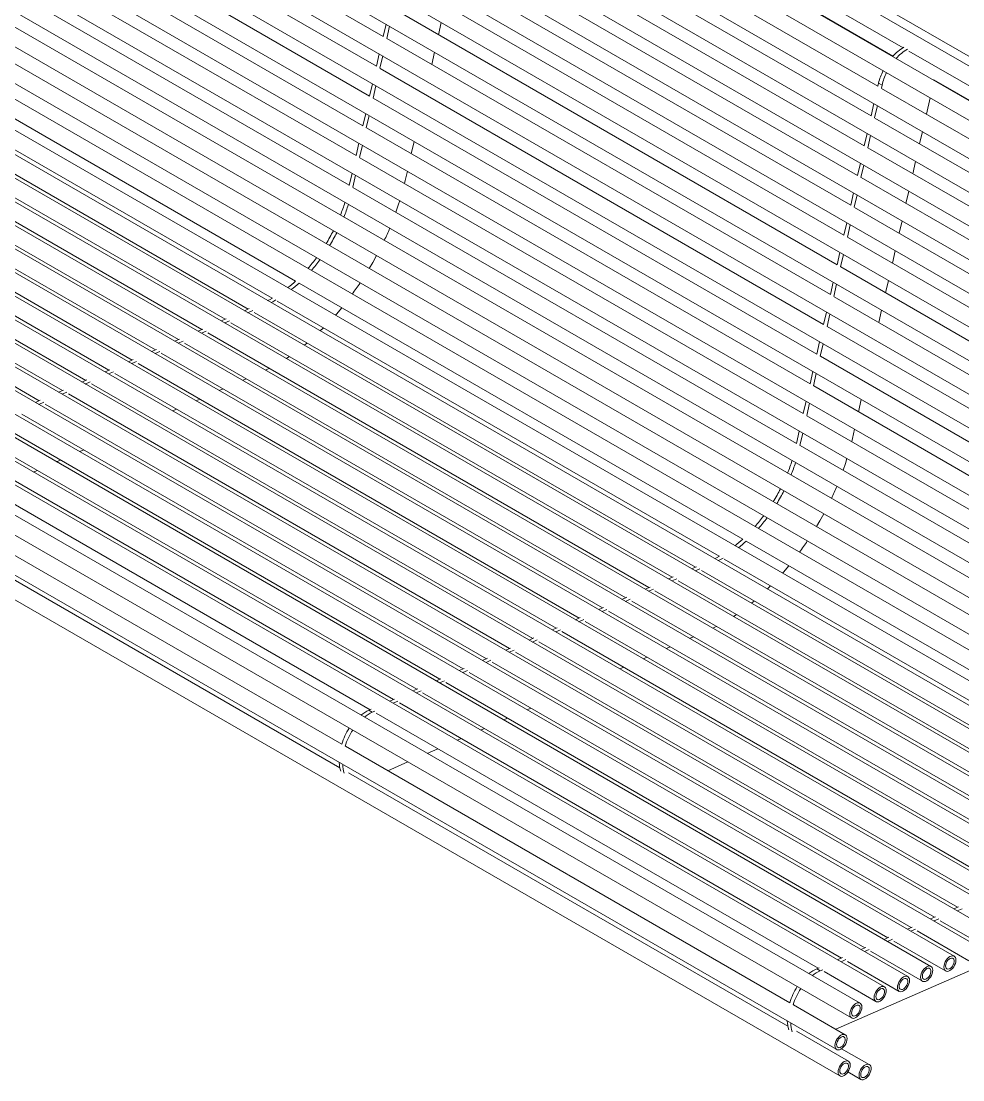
# Model space of a CAD drawing. Header units: inches. Extents: x -7 to 178, y -2 to 125.
# Drawn here: x 140.55 to 160.79, y 41.48 to 64.25 of the extents above; entities that cross this region are included whole.
import ezdxf

# ---------------------------------------------------------------- set-up
doc = ezdxf.new("R2010")
doc.units = ezdxf.units.IN
doc.layers.add('ZANO_R', color=7, linetype='Continuous', lineweight=0)

msp = doc.modelspace()

# ---------------------------------------------------------------- linework, layer by layer
at = {"layer": 'ZANO_R'}
for p, q in [((170.56084, 57.72294), (139.38139, 75.72245)), ((171.01549, 57.66961), (139.83604, 75.66913)), ((170.03983, 57.28307), (138.86038, 75.28259)), ((138.67666, 74.96435), (169.85612, 56.96484)), ((138.42575, 74.28595), (169.6052, 56.28644)), ((138.27986, 73.64576), (169.45931, 55.64625)), ((138.13396, 73.00557), (169.31341, 55.00606)), ((137.98807, 72.36538), (169.16752, 54.36586)), ((137.84218, 71.72518), (169.02163, 53.72567)), ((137.69629, 71.08499), (168.87574, 53.08548)), ((137.5504, 70.4448), (168.72985, 52.44528)), ((137.4045, 69.80461), (168.58395, 51.80509)), ((148.32951, 63.92202), (138.776, 69.43714)), ((137.25861, 69.16441), (168.43806, 51.1649)), ((150.01769, 69.15796), (159.50558, 63.68072)), ((148.18362, 63.28183), (138.63011, 68.79695)), ((150.55624, 68.54321), (159.28916, 63.5018)), ((137.11272, 68.52422), (167.88359, 50.76057)), ((158.96442, 62.85352), (149.42947, 68.35793)), ((148.03772, 62.64164), (138.48422, 68.15676)), ((136.96683, 67.88403), (167.25616, 50.39837)), ((158.81853, 62.21333), (149.28358, 67.71773)), ((147.89183, 62.00144), (138.33833, 67.51657)), ((136.82093, 67.24384), (166.62873, 50.03616)), ((158.67263, 61.57314), (149.13769, 67.07754)), ((147.74594, 61.36125), (138.19244, 66.87637)), ((136.6751, 66.60475), (166.00229, 49.67452)), ((165.72029, 49.51172), (136.64329, 66.29752)), ((158.52674, 60.93294), (148.99179, 66.43735)), ((147.60028, 60.72206), (138.0466, 66.23728)), ((136.45958, 65.97928), (165.3528, 49.29958)), ((165.03527, 49.11627), (136.30875, 65.69973)), ((158.38085, 60.29275), (148.8459, 65.79716)), ((136.12504, 65.3815), (164.66778, 48.90413)), ((164.37638, 48.73591), (135.88532, 65.18345)), ((158.23496, 59.65256), (148.70001, 65.15696)), ((163.80296, 48.40488), (135.41111, 64.79514)), ((163.34582, 48.14097), (134.9198, 64.55097)), ((158.08906, 59.01236), (148.55412, 64.51677)), ((162.90642, 47.88732), (134.42033, 64.33199)), ((149.51705, 63.96088), (149.5775, 64.22612)), ((162.46703, 47.63366), (133.92085, 64.11302)), ((136.88939, 64.17952), (146.44536, 58.66298)), ((148.38995, 64.18726), (148.32946, 63.9218)), ((148.46419, 64.1444), (148.4037, 63.87895)), ((162.18968, 47.28645), (133.42137, 63.89404)), ((136.41519, 63.79122), (145.93908, 58.29319)), ((157.94317, 58.37217), (148.40823, 63.87658)), ((162.18968, 46.77913), (132.92189, 63.67507)), ((135.92388, 63.54704), (145.42861, 58.06007)), ((148.24406, 63.54706), (148.18357, 63.28161)), ((149.37116, 63.32069), (149.43161, 63.58592)), ((159.63135, 63.60811), (169.1378, 58.12015)), ((162.18968, 46.27182), (132.42241, 63.45609)), ((135.4244, 63.32806), (144.92914, 57.8411)), ((148.3183, 63.50421), (148.2578, 63.23876)), ((162.18968, 45.7645), (131.92293, 63.23712)), ((134.92492, 63.10909), (144.42966, 57.62212)), ((157.79728, 57.73198), (148.26233, 63.23639)), ((162.18968, 45.25718), (131.42346, 63.01814)), ((134.42545, 62.89011), (143.93018, 57.40315)), ((148.09817, 62.90687), (148.03768, 62.64142)), ((148.1724, 62.86401), (148.11191, 62.59856)), ((158.97973, 62.92071), (158.96437, 62.8533)), ((159.05397, 62.87786), (158.97973, 62.92071)), ((159.05397, 62.87786), (159.0386, 62.81045)), ((160.1699, 62.99336), (168.92138, 57.94124)), ((160.17187, 62.97973), (160.17438, 62.99077)), ((162.10343, 44.79965), (130.92398, 62.79917)), ((133.92597, 62.67114), (143.4307, 57.18417)), ((168.59664, 57.29296), (159.04314, 62.80808)), ((161.60395, 44.58068), (130.4245, 62.58019)), ((133.42649, 62.45216), (142.93122, 56.9652)), ((157.65139, 57.09179), (148.11644, 62.59619)), ((158.87897, 62.47856), (158.81848, 62.21311)), ((158.95321, 62.43571), (158.89271, 62.17025)), ((160.00607, 62.25219), (160.08642, 62.60477)), ((161.10447, 44.3617), (129.92502, 62.36122)), ((132.92701, 62.23319), (142.43175, 56.74622)), ((147.95228, 62.26668), (147.89178, 62.00123)), ((148.02651, 62.22382), (147.96602, 61.95837)), ((168.45075, 56.65276), (158.89724, 62.16788)), ((160.60499, 44.14273), (129.42554, 62.14224)), ((132.42753, 62.01421), (141.93227, 56.52725)), ((157.5055, 56.45159), (147.97055, 61.956)), ((159.60604, 43.70478), (128.42659, 61.70429)), ((160.10552, 43.92376), (128.92606, 61.92327)), ((131.92805, 61.79524), (141.43279, 56.30827)), ((158.73308, 61.83837), (158.67258, 61.57292)), ((158.80731, 61.79551), (158.74682, 61.53006)), ((159.86018, 61.61199), (159.92062, 61.87723)), ((159.10656, 43.48581), (127.92711, 61.48532)), ((131.42858, 61.57626), (140.93331, 56.0893)), ((147.80638, 61.62649), (147.74589, 61.36103)), ((147.88062, 61.58363), (147.82013, 61.31818)), ((148.93349, 61.40011), (148.99393, 61.66535)), ((168.30486, 56.01257), (158.75135, 61.52769)), ((157.3596, 55.8114), (147.82466, 61.31581)), ((158.58262, 43.13265), (127.40317, 61.13217)), ((148.80255, 60.82556), (148.84804, 61.02515)), ((158.58718, 61.19818), (158.52669, 60.93272)), ((158.66142, 61.15532), (158.60093, 60.88987)), ((159.71429, 60.9718), (159.77473, 61.23703)), ((127.21945, 60.81393), (158.39891, 42.81442)), ((147.66049, 60.98629), (147.60023, 60.72186)), ((147.73473, 60.94344), (147.67447, 60.67901)), ((148.78723, 60.76013), (148.80255, 60.82556)), ((168.15896, 55.37238), (158.60546, 60.8875)), ((157.21394, 55.17221), (147.67883, 60.67672)), ((159.56839, 60.33161), (159.62884, 60.59684)), ((158.44129, 60.55798), (158.3808, 60.29253)), ((158.51553, 60.51513), (158.45504, 60.24968)), ((126.89962, 60.13441), (158.07907, 42.13489)), ((168.01307, 54.73219), (158.45957, 60.24731)), ((158.2954, 59.91779), (158.23491, 59.65234)), ((159.4225, 59.69142), (159.48295, 59.95665)), ((158.36964, 59.87494), (158.30914, 59.60948)), ((126.96714, 59.5657), (158.14659, 41.56618)), ((167.86718, 54.09199), (158.31368, 59.60711)), ((158.14951, 59.2776), (158.08902, 59.01215)), ((158.22375, 59.23474), (158.16325, 58.96929)), ((159.27661, 59.05122), (159.33705, 59.31646)), ((167.72129, 53.4518), (158.16778, 58.96692)), ((146.52162, 58.61896), (156.05903, 53.11313)), ((158.00362, 58.63741), (157.94312, 58.37195)), ((158.07785, 58.59455), (158.01736, 58.3291)), ((159.13072, 58.41103), (159.19116, 58.67626)), ((167.5754, 52.81161), (158.02189, 58.32673)), ((145.45054, 58.06968), (145.34687, 58.02423)), ((146.04741, 58.23065), (155.55274, 52.74334)), ((144.95106, 57.85071), (144.84739, 57.80526)), ((145.52477, 58.02683), (145.4211, 57.98138)), ((145.5561, 57.98647), (155.04228, 52.51022)), ((157.85772, 57.99721), (157.79723, 57.73176)), ((157.93196, 57.95436), (157.87147, 57.68891)), ((158.98483, 57.77084), (159.04527, 58.03607)), ((144.45158, 57.63173), (144.34791, 57.58628)), ((145.02529, 57.80785), (144.92163, 57.7624)), ((145.05663, 57.7675), (154.5428, 52.29125)), ((146.97696, 57.59052), (147.04316, 57.65582)), ((167.4295, 52.17142), (157.876, 57.68654)), ((143.9521, 57.41276), (143.84843, 57.36731)), ((144.52582, 57.58888), (144.42215, 57.54343)), ((144.55715, 57.54852), (154.04332, 52.07227)), ((143.45262, 57.19378), (143.34895, 57.14833)), ((143.52686, 57.15093), (143.42319, 57.10548)), ((144.02634, 57.3699), (143.92267, 57.32445)), ((144.05767, 57.32955), (153.54384, 51.8533)), ((157.71183, 57.35702), (157.65134, 57.09157)), ((157.78607, 57.31416), (157.72558, 57.04871)), ((142.95314, 56.97481), (142.84948, 56.92936)), ((143.02738, 56.93195), (142.92371, 56.8865)), ((143.55819, 57.11057), (153.04437, 51.63432)), ((167.28361, 51.53122), (157.73011, 57.04634)), ((142.45367, 56.75583), (142.35, 56.71038)), ((142.5279, 56.71298), (142.42423, 56.66753)), ((143.05871, 56.8916), (152.54489, 51.41535)), ((157.56594, 56.71683), (157.50545, 56.45138)), ((141.95419, 56.53686), (141.85052, 56.49141)), ((142.02842, 56.494), (141.92476, 56.44855)), ((142.55923, 56.67262), (152.04541, 51.19637)), ((145.30407, 56.52698), (145.38582, 56.56282)), ((157.64018, 56.67397), (157.57968, 56.40852)), ((141.45471, 56.31788), (141.35104, 56.27243)), ((141.52895, 56.27503), (141.42528, 56.22958)), ((142.05976, 56.45365), (151.54593, 50.9774)), ((144.80459, 56.30801), (144.88634, 56.34385)), ((167.13772, 50.89103), (157.58422, 56.40615)), ((140.95523, 56.09891), (140.85156, 56.05346)), ((141.02947, 56.05605), (140.9258, 56.0106)), ((141.0608, 56.0157), (150.54697, 50.53945)), ((141.56028, 56.23468), (151.04645, 50.75842)), ((144.30512, 56.08904), (144.38686, 56.12487)), ((157.42005, 56.07664), (157.35956, 55.81118)), ((157.49429, 56.03378), (157.43379, 55.76833)), ((158.54715, 55.85026), (158.60759, 56.11549)), ((140.56132, 55.79673), (150.0475, 50.32047)), ((143.80564, 55.87006), (143.88739, 55.9059)), ((140.06184, 55.57775), (149.54802, 50.1015)), ((166.99183, 50.25084), (157.43832, 55.76596)), ((139.56236, 55.35878), (149.04854, 49.88252)), ((157.27416, 55.43644), (157.2139, 55.17201)), ((157.34839, 55.39359), (157.28813, 55.12916)), ((158.41622, 55.27571), (158.4617, 55.4753)), ((139.06289, 55.1398), (148.54906, 49.66355)), ((166.36977, 49.88667), (157.29249, 55.12687)), ((158.40089, 55.21028), (158.41622, 55.27571)), ((138.56341, 54.92083), (148.04958, 49.44457)), ((141.80773, 54.99416), (141.88947, 55.03)), ((141.30825, 54.77519), (141.38999, 54.81103)), ((140.80877, 54.55621), (140.89052, 54.59205)), ((147.43769, 48.70232), (137.90335, 54.20638)), ((147.39612, 48.19658), (137.97086, 53.63767)), ((156.13528, 53.06911), (164.0089, 48.52376)), ((155.66107, 52.6808), (163.43548, 48.19273)), ((155.0642, 52.51983), (154.96053, 52.47438)), ((155.13844, 52.47698), (155.03477, 52.43153)), ((155.16977, 52.43662), (162.97834, 47.92883)), ((154.56472, 52.30086), (154.46105, 52.25541)), ((154.63896, 52.258), (154.53529, 52.21255)), ((154.67029, 52.21765), (162.53894, 47.67517)), ((154.06524, 52.08188), (153.96158, 52.03643)), ((154.13948, 52.03903), (154.03581, 51.99358)), ((154.17081, 51.99867), (162.18968, 47.36948)), ((156.59062, 52.04067), (156.65682, 52.10597)), ((153.56577, 51.86291), (153.4621, 51.81746)), ((153.64, 51.82005), (153.53633, 51.7746)), ((153.67133, 51.7797), (162.18968, 46.86216)), ((153.06629, 51.64393), (152.96262, 51.59848)), ((153.14052, 51.60108), (153.03686, 51.55563)), ((153.17186, 51.56072), (162.18968, 46.35485)), ((152.56681, 51.42496), (152.46314, 51.37951)), ((152.64105, 51.3821), (152.53738, 51.33665)), ((152.67238, 51.34175), (162.17711, 45.85478)), ((152.06733, 51.20598), (151.96366, 51.16053)), ((152.14157, 51.16313), (152.0379, 51.11768)), ((152.1729, 51.12277), (161.67763, 45.63581)), ((154.91774, 50.97713), (154.99949, 51.01297)), ((151.56785, 50.98701), (151.46418, 50.94156)), ((151.64209, 50.94415), (151.53842, 50.8987)), ((151.67342, 50.9038), (161.17815, 45.41683)), ((154.41826, 50.75816), (154.50001, 50.794)), ((150.5689, 50.54906), (150.46523, 50.50361)), ((151.06837, 50.76803), (150.96471, 50.72258)), ((151.14261, 50.72518), (151.03894, 50.67973)), ((151.17394, 50.68483), (160.67868, 45.19786)), ((153.91878, 50.53919), (154.00053, 50.57502)), ((150.06942, 50.33008), (149.96575, 50.28464)), ((150.64313, 50.5062), (150.53946, 50.46075)), ((150.67446, 50.46585), (160.1792, 44.97888)), ((153.4193, 50.32021), (153.50105, 50.35605)), ((149.56994, 50.11111), (149.46627, 50.06566)), ((150.14365, 50.28723), (150.03999, 50.24178)), ((150.17499, 50.24688), (159.67972, 44.75991)), ((149.07046, 49.89213), (148.96679, 49.84669)), ((149.64418, 50.06825), (149.54051, 50.0228)), ((149.67551, 50.0279), (159.18024, 44.54093)), ((148.57098, 49.67316), (148.46731, 49.62771)), ((149.1447, 49.84928), (149.04103, 49.80383)), ((149.17603, 49.80893), (158.68076, 44.32196)), ((148.0715, 49.45419), (148.01891, 49.43113)), ((148.09315, 49.38827), (148.01891, 49.43113)), ((148.14574, 49.41133), (148.09315, 49.38827)), ((148.64522, 49.6303), (148.54155, 49.58486)), ((148.67655, 49.58995), (158.18128, 44.10299)), ((151.42139, 49.44431), (151.50314, 49.48015)), ((148.17707, 49.37098), (157.68181, 43.88401)), ((150.92191, 49.22534), (151.00366, 49.26118)), ((150.42243, 49.00636), (150.50418, 49.0422)), ((149.92295, 48.78739), (150.0047, 48.82323)), ((157.06991, 43.14176), (147.51701, 48.65653)), ((149.27747, 48.5044), (149.50522, 48.60425)), ((148.42666, 48.1314), (148.85974, 48.32127)), ((157.02834, 42.63602), (147.58452, 48.08782)), ((160.7006, 45.20747), (160.59693, 45.16202)), ((160.77483, 45.16461), (160.67117, 45.11916)), ((160.20112, 44.98849), (160.09745, 44.94305)), ((160.27536, 44.94564), (160.17169, 44.90019)), ((160.30669, 44.90529), (161.42024, 44.26245)), ((159.70164, 44.76952), (159.59797, 44.72407)), ((159.77588, 44.72666), (159.67221, 44.68122)), ((159.80721, 44.68631), (160.92076, 44.04347)), ((159.20216, 44.55055), (159.09849, 44.5051)), ((159.2764, 44.50769), (159.17273, 44.46224)), ((159.30773, 44.46734), (160.42128, 43.8245)), ((158.70268, 44.33157), (158.59902, 44.28612)), ((158.77692, 44.28871), (158.67325, 44.24327)), ((158.80825, 44.24836), (159.9218, 43.60552)), ((158.05888, 42.57084), (161.43587, 44.05133)), ((158.20321, 44.1126), (158.09954, 44.06715)), ((158.27744, 44.06974), (158.17377, 44.02429)), ((158.30877, 44.02939), (159.42233, 43.38655)), ((157.70373, 43.89362), (157.65113, 43.87056)), ((157.72537, 43.82771), (157.65113, 43.87056)), ((157.77796, 43.85077), (157.72537, 43.82771)), ((157.8093, 43.81041), (158.92285, 43.16757)), ((158.26279, 42.45313), (157.14924, 43.09597)), ((158.3303, 41.88442), (157.21675, 42.52725)), ((158.78008, 41.81008), (158.18548, 42.15333)), ((158.31796, 41.65257), (158.59637, 41.49184))]:
    msp.add_line(p, q, dxfattribs=at)
at = {"layer": 'ZANO_R', "flags": 128}
for points in [[(148.60277, 60.14334), (148.65381, 60.29212), (148.68638, 60.39406)], [(148.02979, 58.93332), (148.10325, 59.05919), (148.18649, 59.20948)], [(145.94876, 58.29857), (145.88139, 58.26248), (145.8447, 58.24416)], [(146.023, 58.25571), (145.95563, 58.21963), (145.91894, 58.2013)], [(147.30113, 57.93118), (147.32162, 57.95456), (147.43692, 58.09056)], [(146.63166, 57.28254), (146.66979, 57.31396), (146.69072, 57.33147)], [(146.24514, 56.99835), (146.25901, 57.00749), (146.31173, 57.04294)], [(145.80171, 56.74702), (145.84386, 56.76751), (145.87927, 56.78528)], [(158.21644, 54.59349), (158.26747, 54.74227), (158.30005, 54.84421)], [(157.64345, 53.38347), (157.71692, 53.50934), (157.80016, 53.65963)], [(155.56243, 52.74872), (155.49506, 52.71263), (155.45837, 52.69431)], [(155.63666, 52.70586), (155.56929, 52.66978), (155.5326, 52.65145)], [(156.91479, 52.38133), (156.93528, 52.40471), (157.05059, 52.54071)], [(156.24533, 51.73269), (156.28346, 51.76411), (156.30439, 51.78162)], [(155.8588, 51.4485), (155.87267, 51.45764), (155.9254, 51.49309)], [(155.41537, 51.19717), (155.45752, 51.21766), (155.49294, 51.23543)], [(160.38322, 43.90862), (160.38648, 43.87711), (160.39609, 43.85095), (160.41157, 43.83144), (160.43214, 43.81956), (160.45677, 43.81591), (160.48423, 43.82067), (160.51314, 43.83359), (160.54205, 43.85404), (160.56951, 43.88099), (160.59414, 43.91308), (160.61471, 43.94871), (160.63019, 43.98609), (160.63979, 44.02335), (160.64305, 44.05861), (160.63979, 44.09011), (160.63019, 44.11628), (160.61471, 44.13579), (160.59414, 44.14766), (160.56951, 44.15132), (160.54205, 44.14656), (160.51314, 44.13363), (160.48423, 44.11318), (160.45677, 44.08624), (160.43214, 44.05414), (160.41157, 44.01851), (160.39609, 43.98113), (160.38648, 43.94388), (160.38322, 43.90862)], [(160.42034, 43.93004), (160.42378, 43.90312), (160.43385, 43.88216), (160.4498, 43.86873), (160.47045, 43.86382), (160.49426, 43.8678), (160.51947, 43.88036), (160.54421, 43.90058), (160.56665, 43.92696), (160.58512, 43.95754), (160.59825, 43.99006), (160.60507, 44.02209), (160.60507, 44.05128), (160.59825, 44.07544), (160.58512, 44.09279), (160.56665, 44.10205), (160.54421, 44.10252), (160.51947, 44.09418), (160.49426, 44.07763), (160.47045, 44.05411), (160.4498, 44.02536), (160.43385, 43.99352), (160.42378, 43.96094), (160.42034, 43.93004)], [(159.88374, 43.68964), (159.887, 43.65814), (159.89661, 43.63198), (159.91209, 43.61247), (159.93266, 43.60059), (159.95729, 43.59693), (159.98475, 43.60169), (160.01366, 43.61462), (160.04257, 43.63507), (160.07003, 43.66202), (160.09466, 43.69411), (160.11523, 43.72974), (160.13071, 43.76712), (160.14032, 43.80437), (160.14357, 43.83964), (160.14032, 43.87114), (160.13071, 43.8973), (160.11523, 43.91681), (160.09466, 43.92869), (160.07003, 43.93234), (160.04257, 43.92759), (160.01366, 43.91466), (159.98475, 43.89421), (159.95729, 43.86726), (159.93266, 43.83517), (159.91209, 43.79954), (159.89661, 43.76216), (159.887, 43.7249), (159.88374, 43.68964)], [(159.92086, 43.71107), (159.9243, 43.68414), (159.93437, 43.66319), (159.95032, 43.64976), (159.97097, 43.64485), (159.99478, 43.64882), (160.01999, 43.66139), (160.04474, 43.68161), (160.06717, 43.70799), (160.08564, 43.73857), (160.09877, 43.77108), (160.10559, 43.80312), (160.10559, 43.8323), (160.09877, 43.85647), (160.08564, 43.87382), (160.06717, 43.88308), (160.04474, 43.88355), (160.01999, 43.8752), (159.99478, 43.85866), (159.97097, 43.83514), (159.95032, 43.80639), (159.93437, 43.77454), (159.9243, 43.74197), (159.92086, 43.71107)], [(158.88479, 43.25169), (158.88805, 43.22019), (158.89765, 43.19403), (158.91313, 43.17452), (158.9337, 43.16264), (158.95834, 43.15899), (158.98579, 43.16374), (159.0147, 43.17667), (159.04361, 43.19712), (159.07107, 43.22407), (159.0957, 43.25616), (159.11627, 43.29179), (159.13175, 43.32917), (159.14136, 43.36642), (159.14462, 43.40169), (159.14136, 43.43319), (159.13175, 43.45935), (159.11627, 43.47886), (159.0957, 43.49074), (159.07107, 43.49439), (159.04361, 43.48964), (159.0147, 43.47671), (158.98579, 43.45626), (158.95834, 43.42931), (158.9337, 43.39722), (158.91313, 43.36159), (158.89765, 43.32421), (158.88805, 43.28695), (158.88479, 43.25169)], [(159.38427, 43.47067), (159.38752, 43.43916), (159.39713, 43.413), (159.41261, 43.39349), (159.43318, 43.38161), (159.45781, 43.37796), (159.48527, 43.38272), (159.51418, 43.39564), (159.54309, 43.41609), (159.57055, 43.44304), (159.59518, 43.47513), (159.61575, 43.51076), (159.63123, 43.54814), (159.64084, 43.5854), (159.6441, 43.62066), (159.64084, 43.65216), (159.63123, 43.67833), (159.61575, 43.69784), (159.59518, 43.70971), (159.57055, 43.71337), (159.54309, 43.70861), (159.51418, 43.69568), (159.48527, 43.67523), (159.45781, 43.64829), (159.43318, 43.61619), (159.41261, 43.58056), (159.39713, 43.54318), (159.38752, 43.50593), (159.38427, 43.47067)], [(159.42138, 43.49209), (159.42483, 43.46517), (159.4349, 43.44422), (159.45084, 43.43079), (159.47149, 43.42587), (159.4953, 43.42985), (159.52051, 43.44241), (159.54526, 43.46263), (159.5677, 43.48901), (159.58616, 43.51959), (159.5993, 43.55211), (159.60611, 43.58414), (159.60611, 43.61333), (159.5993, 43.63749), (159.58616, 43.65484), (159.5677, 43.6641), (159.54526, 43.66457), (159.52051, 43.65623), (159.4953, 43.63968), (159.47149, 43.61616), (159.45084, 43.58741), (159.4349, 43.55557), (159.42483, 43.52299), (159.42138, 43.49209)], [(158.92191, 43.27312), (158.92535, 43.2462), (158.93542, 43.22524), (158.95136, 43.21181), (158.97201, 43.2069), (158.99582, 43.21087), (159.02104, 43.22344), (159.04578, 43.24366), (159.06822, 43.27004), (159.08669, 43.30062), (159.09982, 43.33313), (159.10663, 43.36517), (159.10663, 43.39435), (159.09982, 43.41852), (159.08669, 43.43587), (159.06822, 43.44513), (159.04578, 43.4456), (159.02104, 43.43725), (158.99582, 43.42071), (158.97201, 43.39719), (158.95136, 43.36844), (158.93542, 43.3366), (158.92535, 43.30402), (158.92191, 43.27312)], [(158.36085, 42.89854), (158.3641, 42.86704), (158.37371, 42.84087), (158.38919, 42.82136), (158.40976, 42.80948), (158.43439, 42.80583), (158.46185, 42.81059), (158.49076, 42.82352), (158.51967, 42.84397), (158.54713, 42.87091), (158.57176, 42.90301), (158.59233, 42.93864), (158.60781, 42.97601), (158.61742, 43.01327), (158.62068, 43.04853), (158.61742, 43.08004), (158.60781, 43.1062), (158.59233, 43.12571), (158.57176, 43.13759), (158.54713, 43.14124), (158.51967, 43.13648), (158.49076, 43.12356), (158.46185, 43.10311), (158.43439, 43.07616), (158.40976, 43.04407), (158.38919, 43.00844), (158.37371, 42.97106), (158.3641, 42.9338), (158.36085, 42.89854)], [(158.39797, 42.91997), (158.40141, 42.89304), (158.41147, 42.87209), (158.42742, 42.85866), (158.44807, 42.85375), (158.47188, 42.85772), (158.49709, 42.87028), (158.52184, 42.89051), (158.54428, 42.91688), (158.56274, 42.94747), (158.57588, 42.97998), (158.58269, 43.01202), (158.58269, 43.0412), (158.57588, 43.06536), (158.56274, 43.08272), (158.54428, 43.09197), (158.52184, 43.09245), (158.49709, 43.0841), (158.47188, 43.06755), (158.44807, 43.04403), (158.42742, 43.01529), (158.41147, 42.98344), (158.40141, 42.95086), (158.39797, 42.91997)], [(158.04102, 42.21901), (158.04427, 42.18751), (158.05388, 42.16135), (158.06936, 42.14184), (158.08993, 42.12996), (158.11456, 42.12631), (158.14202, 42.13106), (158.17093, 42.14399), (158.19984, 42.16444), (158.2273, 42.19139), (158.25193, 42.22348), (158.2725, 42.25911), (158.28798, 42.29649), (158.29759, 42.33375), (158.30085, 42.36901), (158.29759, 42.40051), (158.28798, 42.42667), (158.2725, 42.44618), (158.25193, 42.45806), (158.2273, 42.46171), (158.19984, 42.45696), (158.17093, 42.44403), (158.14202, 42.42358), (158.11456, 42.39663), (158.08993, 42.36454), (158.06936, 42.32891), (158.05388, 42.29153), (158.04427, 42.25428), (158.04102, 42.21901)], [(158.07814, 42.24044), (158.08158, 42.21352), (158.09164, 42.19256), (158.10759, 42.17913), (158.12824, 42.17422), (158.15205, 42.1782), (158.17726, 42.19076), (158.20201, 42.21098), (158.22444, 42.23736), (158.24291, 42.26794), (158.25604, 42.30045), (158.26286, 42.33249), (158.26286, 42.36167), (158.25604, 42.38584), (158.24291, 42.40319), (158.22444, 42.41245), (158.20201, 42.41292), (158.17726, 42.40457), (158.15205, 42.38803), (158.12824, 42.36451), (158.10759, 42.33576), (158.09164, 42.30392), (158.08158, 42.27134), (158.07814, 42.24044)], [(158.10853, 41.6503), (158.11179, 41.6188), (158.1214, 41.59264), (158.13687, 41.57313), (158.15744, 41.56125), (158.18208, 41.5576), (158.20953, 41.56235), (158.23844, 41.57528), (158.26735, 41.59573), (158.29481, 41.62268), (158.31944, 41.65477), (158.34002, 41.6904), (158.35549, 41.72778), (158.3651, 41.76503), (158.36836, 41.8003), (158.3651, 41.8318), (158.35549, 41.85796), (158.34002, 41.87747), (158.31944, 41.88935), (158.29481, 41.893), (158.26735, 41.88825), (158.23844, 41.87532), (158.20953, 41.85487), (158.18208, 41.82792), (158.15744, 41.79583), (158.13687, 41.7602), (158.1214, 41.72282), (158.11179, 41.68556), (158.10853, 41.6503)], [(158.14565, 41.67173), (158.14909, 41.6448), (158.15916, 41.62385), (158.17511, 41.61042), (158.19575, 41.60551), (158.21956, 41.60948), (158.24478, 41.62205), (158.26952, 41.64227), (158.29196, 41.66865), (158.31043, 41.69923), (158.32356, 41.73174), (158.33038, 41.76378), (158.33038, 41.79296), (158.32356, 41.81713), (158.31043, 41.83448), (158.29196, 41.84374), (158.26952, 41.84421), (158.24478, 41.83586), (158.21956, 41.81932), (158.19575, 41.7958), (158.17511, 41.76705), (158.15916, 41.7352), (158.14909, 41.70263), (158.14565, 41.67173)], [(158.76071, 41.5683), (158.78288, 41.60285), (158.80031, 41.63981), (158.81212, 41.67733), (158.81771, 41.71352), (158.81681, 41.74658), (158.80947, 41.77485), (158.79604, 41.7969), (158.77721, 41.81163), (158.75392, 41.81831), (158.72733, 41.8166), (158.69878, 41.80658), (158.6697, 41.78875), (158.64155, 41.76402), (158.61575, 41.73362), (158.59357, 41.69907), (158.57614, 41.66211), (158.56434, 41.62459), (158.55874, 41.5884), (158.55964, 41.55534), (158.56699, 41.52707), (158.58041, 41.50502), (158.59924, 41.49029), (158.62254, 41.48361), (158.64912, 41.48532), (158.67767, 41.49534), (158.70675, 41.51317), (158.7349, 41.5379), (158.76071, 41.5683)], [(158.74, 41.59192), (158.75886, 41.62223), (158.77248, 41.65468), (158.77985, 41.68684), (158.78042, 41.71635), (158.77416, 41.74101), (158.76153, 41.75899), (158.74345, 41.76896), (158.72129, 41.77017), (158.69667, 41.76255), (158.67142, 41.74664), (158.64742, 41.72365), (158.62645, 41.69526), (158.61006, 41.66358), (158.59947, 41.63097), (158.59546, 41.59985), (158.59832, 41.57251), (158.60786, 41.55099), (158.62336, 41.53689), (158.64367, 41.53124), (158.66728, 41.53448), (158.69245, 41.54635), (158.7173, 41.56598), (158.74, 41.59192)]]:
    msp.add_lwpolyline(points, dxfattribs=at)
at = {"layer": 'ZANO_R'}
for centre, radius, start, end in [((160.00943, 62.8486), 0.97246, 119.843145, 138.449163), ((160.08367, 62.80575), 0.97246, 119.843145, 138.449163), ((160.19074, 62.63726), 1.24374, 153.704587, 166.826544), ((160.26498, 62.59441), 1.24374, 153.704587, 166.826544), ((143.97646, 61.45119), 3.69608, 338.260607, 342.707113), ((144.0507, 61.40834), 3.69608, 338.260607, 342.707113), ((143.61793, 61.60329), 4.08582, 328.508037, 332.96201), ((143.69217, 61.56043), 4.08582, 328.508037, 332.96201), ((142.18082, 62.45025), 6.82405, 334.738306, 337.118757), ((143.82902, 61.45192), 3.82595, 318.852934, 323.271195), ((143.90326, 61.40906), 3.82595, 318.852934, 323.271195), ((144.40746, 60.8846), 3.01475, 308.376422, 312.530348), ((144.48166, 60.84178), 3.01479, 308.376437, 312.531182), ((142.12285, 62.455), 6.87688, 323.695005, 326.132424), ((153.59012, 55.90134), 3.69608, 338.260607, 342.707113), ((153.66436, 55.85849), 3.69608, 338.260607, 342.707113), ((153.2316, 56.05344), 4.08582, 328.508037, 332.96201), ((151.79449, 56.9004), 6.82405, 334.738306, 337.118757), ((153.30583, 56.01058), 4.08582, 328.508037, 332.96201), ((153.44269, 55.90207), 3.82595, 318.852934, 323.271195), ((153.51692, 55.85921), 3.82595, 318.852934, 323.271195), ((154.02112, 55.33475), 3.01475, 308.376422, 312.530348), ((154.09533, 55.29193), 3.01479, 308.376437, 312.531182), ((151.73652, 56.90515), 6.87688, 323.695005, 326.132424), ((148.34077, 48.7186), 0.78185, 114.309295, 128.797264), ((148.41501, 48.67574), 0.78185, 114.309295, 128.797264), ((148.6946, 48.32454), 1.31246, 146.520193, 163.271173), ((148.76879, 48.28171), 1.31241, 146.520011, 163.284026), ((147.92687, 48.30722), 0.54221, 179.849313, 200.076169), ((148.0011, 48.26437), 0.54221, 179.849313, 200.076169), ((157.97299, 43.15804), 0.78185, 114.309295, 128.797264), ((158.04723, 43.11518), 0.78185, 114.309295, 128.797264), ((158.32682, 42.76398), 1.31246, 146.520193, 163.271173), ((158.40101, 42.72115), 1.31241, 146.520011, 163.284026), ((157.55909, 42.74666), 0.54221, 179.849313, 200.076169), ((157.63333, 42.7038), 0.54221, 179.849313, 200.076169)]:
    msp.add_arc(centre, radius, start, end, dxfattribs=at)

doc.saveas('drawing.dxf')
